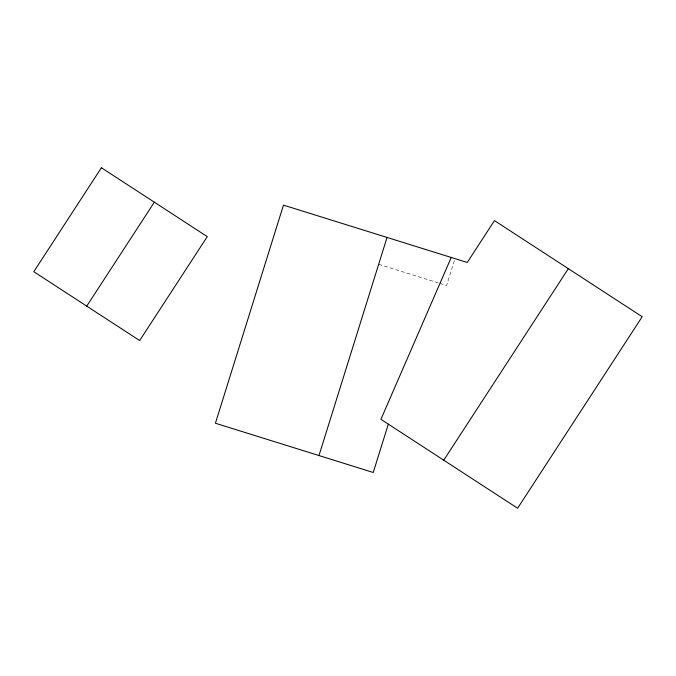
<?xml version="1.0" encoding="UTF-8"?>
<svg xmlns="http://www.w3.org/2000/svg" width="676" height="676" viewBox="0 0 676 676"><rect width="100%" height="100%" fill="white"/><g stroke="black" fill="none" stroke-linecap="round" stroke-linejoin="round"><path stroke-width="0.51" stroke-dasharray="3.38 2.54" d="M454.357 260.623L446.599 285.492L439.603 283.312M378.661 264.291L438.606 282.999"/><path stroke-width="1.01" d="M318.988 455.548L387.044 237.445M388.328 424.139L373.245 472.482L215.416 423.235L283.464 205.124L467.251 262.465L494.469 220.621L642.2 316.723L517.613 508.242L380.926 419.323L451.238 257.471M86.731 306.127L154.348 202.192M443.752 460.187L568.339 268.668M101.408 167.758L33.8 271.693L139.662 340.56L207.279 236.625L101.408 167.758"/></g></svg>
